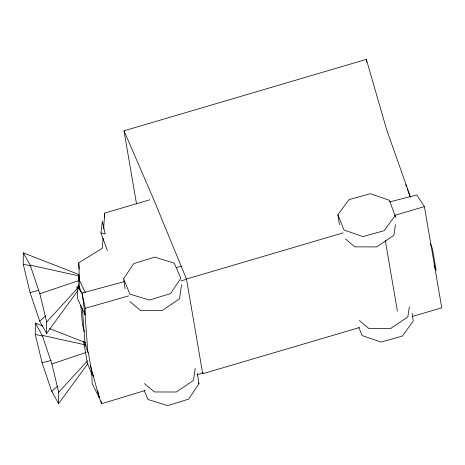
<?xml version="1.0" encoding="UTF-8"?>
<svg xmlns="http://www.w3.org/2000/svg" width="465" height="465" viewBox="0 0 465 465"><rect width="100%" height="100%" fill="white"/><g stroke="black" fill="none" stroke-linecap="round" stroke-linejoin="round"><path stroke-width="0.7" d="M77.603 290.927L46.599 333.411L39.723 321.187L30.051 292.543L23.25 264.248L23.302 252.89L78.713 274.431L79.253 279.802L79.3 288.602L78.55 280.674L78.713 274.431M87.85 363.595L58.631 403.632L51.755 391.408L42.083 362.764L35.282 334.475L35.34 323.111L42.768 326M46.599 333.411L46.651 322.053L39.851 293.758L30.179 265.114L23.302 252.89M58.631 403.632L58.683 392.274L51.888 363.985L42.216 335.335L35.34 323.111M104.637 217.434L104.666 213.104L149.794 199.799M84.415 312.131L85.107 314.939L85.264 308.318L82.038 293.049L77.051 286.661L77.649 298.949L85.107 314.939L87.85 352.487M103.038 238.214L102.387 248.258L78.707 262.888L79.445 280.279L85.316 292.619M103.643 228.885L104.666 213.104M100.928 232.936L102.352 221.235L105.189 233.907L100.928 232.936L107.392 250.635M181.553 284.58L179.467 298.873L162.297 310.457L140.384 310.393L129.898 301.529M195.219 368.286L193.446 380.434L176.276 392.018L154.363 391.954L144.429 383.561M395.448 224.618L393.878 235.337L376.708 246.915L354.795 246.857L345.414 238.929M409.322 306.9L407.857 316.898L390.687 328.482L368.774 328.418L359.393 320.495M123.62 278.738L133.734 263.626L154.781 257.116L174.294 263.178L180.844 278.262L170.597 293.537L149.556 300.041L129.927 294.142L123.62 278.738L125.102 288.736M197.282 373.209L198.939 383.84L188.691 399.115L167.65 405.62L147.98 399.487L144.191 390.391M395.163 215.62L384.23 230.663L362.956 236.627L343.972 229.966L337.898 214.737L348.983 199.659L370.239 193.696L389.374 200.305L395.837 217.591M46.651 322.053L78.893 286.841M58.683 392.274L87.414 360.898M39.723 321.187L45.541 315.863M51.755 391.408L57.579 386.084M39.851 293.758L78.55 280.674M51.888 363.985L86.054 352.429M93.756 376.365L91.762 372.523L92.169 383.689L99.307 397.802L101.608 403.696L145.185 390.484M197.067 374.761L203.292 372.872M136.501 203.769L123.998 130.816L366.333 59.381L386.799 130.194L410.351 196.724M394.75 215.336L424.406 206.594L441.75 307.813L412.095 316.555M359.393 327.569L202.723 373.75L186.494 279.035L343.158 232.855M85.264 308.318L128.561 295.92M180.931 280.912L186.517 279.314M124.632 281.54L82.038 293.049L85.107 314.939M176.305 267.573L181.193 266.253M30.051 292.543L38.485 290.358M42.083 362.764L51.226 360.398M389.734 201.886L416.82 194.98L424.406 206.594M23.25 264.248L31.01 265.887M35.282 334.475L43.088 336.119M30.179 265.114L78.521 275.815M42.216 335.335L85.484 344.914M49.523 328.627L85.322 342.542M91.762 372.523L92.622 374.435M123.998 130.816L153.502 198.968L186.494 279.035M198.369 382.532L198.939 383.84M202.153 372.419L202.723 373.75M430.241 243.276L432.415 248.641L436.176 270.566L433.996 265.207M81.404 292.328L78.353 284.812L79.19 289.701M358.875 327.476L362.066 335.544L381.033 342.089L402.301 336.125L413.24 321.083L412.112 313.265M405.713 184.669L406.439 186.645M407.166 188.627L410.316 197.207M77.051 286.661L77.481 288.021M90.512 365.874L99.307 397.802L99.15 396.395M86.165 346.21L84.833 341.339L82.328 308.115M84.31 331.83L82.538 324.913L80.747 305.162M97.743 390.809L99.307 397.802M101.039 400.952L101.608 403.696M366.333 59.381L366.821 62.24M385.311 240.579L397.406 311.149M337.898 214.737L339.398 224.618M78.707 262.888L79.283 269.142M88.484 353.179L83.584 341.118L87.344 363.049L92.239 375.11L88.484 353.179"/></g></svg>
